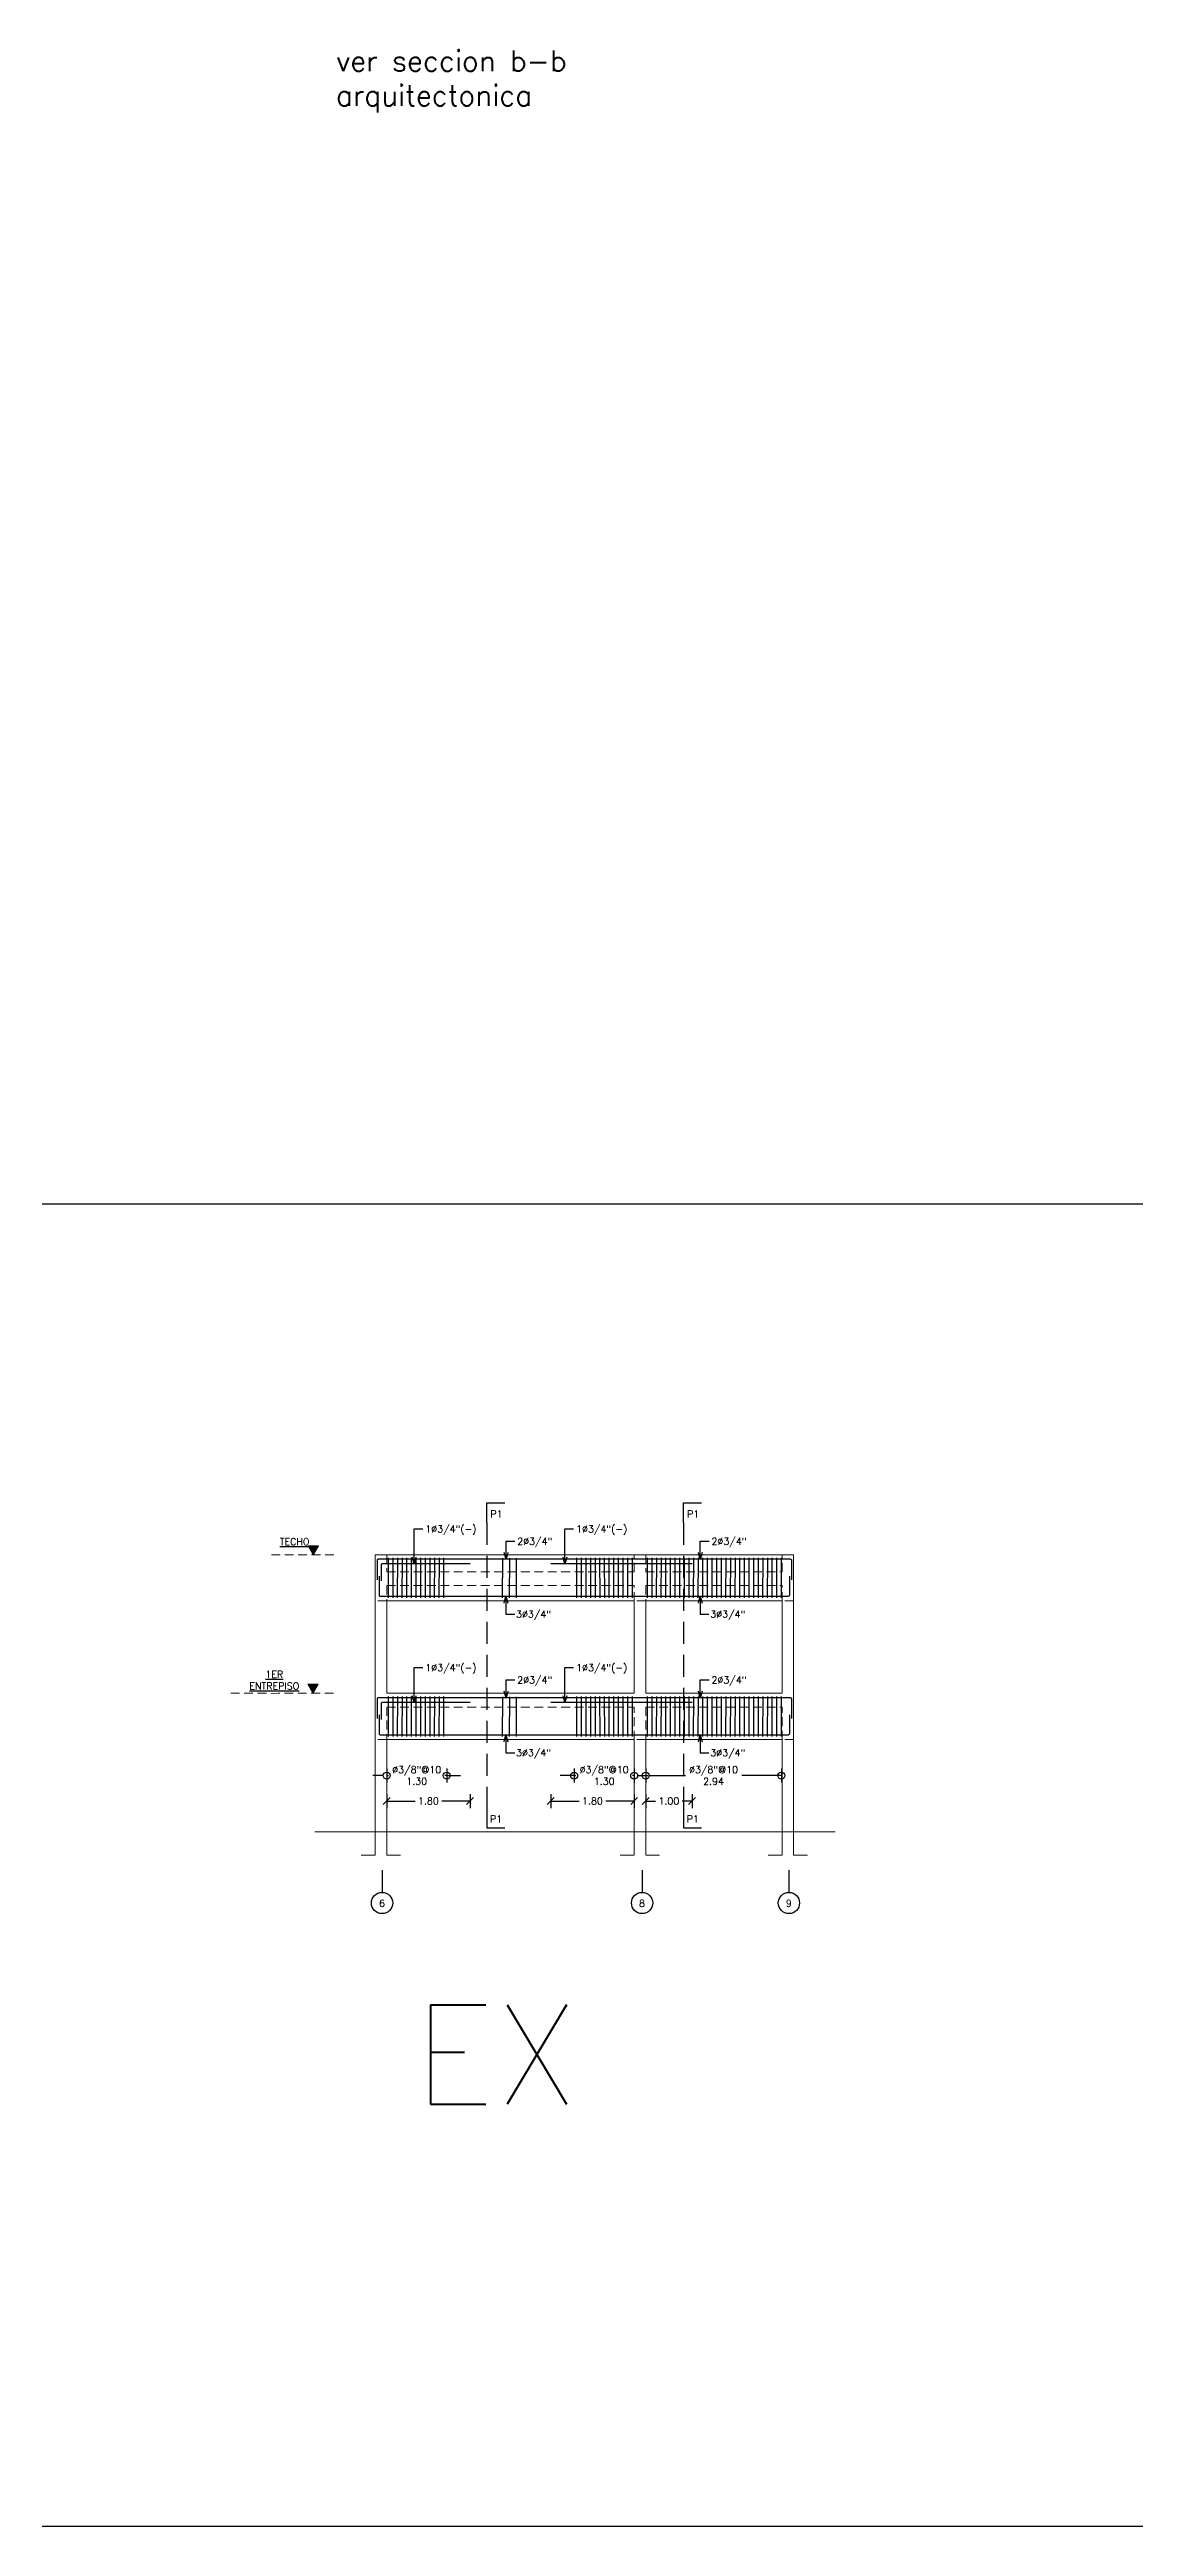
# Model space of a CAD drawing. Header units: metres. Extents: x -44 to 358, y -246 to 48.
# Drawn here: x 72.7 to 96.2, y -168.6 to -115 of the extents above; entities that cross this region are included whole.
import ezdxf

# ---------------------------------------------------------------- set-up
doc = ezdxf.new("R2010")
doc.units = ezdxf.units.M
doc.header["$LTSCALE"] = 0.3
doc.header["$PDMODE"] = 3
for name, pattern in [('CONTINUA', [0]), ('HIDDEN', [9.525, 6.35, -3.175]), ('HIDDEN2', [4.7625, 3.175, -1.5875])]:
    doc.linetypes.add(name, pattern=pattern)
for name, color, linetype in [('001-ACERO', 5, 'Continuous'), ('001-DIMLOSA', 4, 'Continuous'), ('001-DIMTEXTO', 4, 'Continuous'), ('001-EJES', 4, 'Continuous'), ('002-SECCION', 1, 'CONTINUA'), ('ACERO', 5, 'Continuous'), ('DIMPORTICO', 4, 'Continuous'), ('DIMTEXTO', 4, 'Continuous'), ('SECCION', 1, 'Continuous'), ('TEXTO1', 1, 'Continuous'), ('VIGA-LOSA', 1, 'Continuous')]:
    doc.layers.add(name, color=color, linetype=linetype)
doc.layers.add('Losa', color=8, linetype='HIDDEN', lineweight=18)
doc.styles.add('SIMPLEX', font='simplex_.ttf', dxfattribs={"height": 0.2})
doc.styles.add('SMPLEX', font='simplex.shx')
doc.dimstyles.new('BDIM-75', dxfattribs={"dimscale": 0.75, "dimtxt": 0.2, "dimasz": 0.2, "dimexe": 0.2, "dimexo": 0.2, "dimgap": 0.1, "dimtad": 0, "dimtih": 1, "dimtoh": 1, "dimzin": 0, "dimdsep": 46, "dimtxsty": 'SIMPLEX', "dimblk": 'OBLIQUE', "dimcen": 0.2, "dimdle": 0.2, "dimclrd": 4, "dimclre": 4, "dimclrt": 256, "dimadec": 0, "dimazin": 0, "dimtfac": 1, "dimtofl": 0, "dimtmove": 1, "dimatfit": 3, "dimldrblk": 'OPEN30', "dimfxl": 0.15, "dimtfill": 1, "dimtolj": 1, "dimtzin": 0, "dimlwd": -1, "dimlwe": -1, "dimarcsym": 0})
doc.dimstyles.new('DIM-75', dxfattribs={"dimscale": 0.75, "dimtxt": 0.2, "dimasz": 0.2, "dimexe": 0.2, "dimexo": 0.2, "dimgap": 0.1, "dimtad": 0, "dimtih": 1, "dimtoh": 1, "dimzin": 0, "dimdsep": 46, "dimtxsty": 'SMPLEX', "dimblk1": 'OBLIQUE', "dimblk2": 'OBLIQUE', "dimsah": 1, "dimcen": 0.2, "dimclrd": 4, "dimclre": 4, "dimclrt": 4, "dimadec": 0, "dimazin": 0, "dimtfac": 1, "dimtmove": 0, "dimatfit": 3, "dimldrblk": 'OBLIQUE', "dimfxl": 0.2, "dimfxlon": 1, "dimtfill": 1, "dimtolj": 1, "dimtzin": 0, "dimarcsym": 0})

# ---------------------------------------------------------------- blocks, each defined once
blk = doc.blocks.new('A$C2BC87D2B')
at = {"layer": '001-DIMTEXTO', "lineweight": 0}
h = blk.add_hatch(color=4, dxfattribs=at)
h.dxf.hatch_style = 1
h.paths.add_polyline_path([(0, 0), (0.112, 0.194), (-0.112, 0.194)])
at = {"layer": '001-DIMTEXTO', "color": 4, "lineweight": 0, "flags": 128}
blk.add_lwpolyline([(0, 0), (0.112, 0.194), (-0.112, 0.194)], close=True, dxfattribs=at)
blk = doc.blocks.new('*U1591')
at = {"layer": '001-ACERO'}
blk.add_line((-0.001, -0.435), (0.001, 0.428), dxfattribs=at)
blk = doc.blocks.new('*U1592')
at = {"layer": 'VIGA-LOSA', "color": 0, "linetype": 'ByBlock', "lineweight": -2, "transparency": 16777216}
for p in [(0, 0), (0.1, 0), (0.2, 0), (0.3, 0), (0.4, 0), (0.5, 0), (0.6, 0), (0.7, 0), (0.8, 0), (0.9, 0), (1, 0), (1.1, 0), (1.2, 0)]:
    blk.add_blockref('*U1591', p, dxfattribs=at)
blk = doc.blocks.new('_DotBlank')
at = {"color": 0, "linetype": 'ByBlock', "lineweight": -2}
blk.add_line((-0.5, 0), (-1, 0), dxfattribs=at)
blk.add_circle((0, 0), 0.5, dxfattribs=at)
blk = doc.blocks.new('_Origin')
at = {"color": 0, "linetype": 'ByBlock', "lineweight": -2}
blk.add_line((0, 0), (-1, 0), dxfattribs=at)
blk.add_circle((0, 0), 0.5, dxfattribs=at)
blk = doc.blocks.new('*D1593')
at = {"layer": '001-DIMTEXTO', "color": 4, "lineweight": -2, "transparency": 16777216}
for p, q in [((79.966, -152.234), (79.966, -152.534)), ((81.264, -152.234), (81.264, -152.534)), ((79.816, -152.384), (79.666, -152.384)), ((79.966, -152.384), (80.004, -152.384)), ((81.264, -152.384), (81.226, -152.384)), ((81.414, -152.384), (81.564, -152.384))]:
    blk.add_line(p, q, dxfattribs=at)
at = {"layer": 'DEFPOINTS', "color": 0, "transparency": 16777216}
for p in [(79.966, -151.604), (81.264, -151.604), (81.264, -152.384)]:
    blk.add_point(p, dxfattribs=at)
at = {"layer": '001-DIMTEXTO', "color": 4, "lineweight": -2, "transparency": 16777216, "xscale": 0.15, "yscale": 0.15, "zscale": 0.15}
blk.add_blockref('_DotBlank', (79.966, -152.384), dxfattribs=at)
at = {"layer": '001-DIMTEXTO', "color": 4, "lineweight": -2, "transparency": 16777216, "xscale": 0.15, "yscale": 0.15, "zscale": 0.15, "rotation": 180}
blk.add_blockref('_Origin', (81.264, -152.384), dxfattribs=at)
at = {"layer": '001-DIMTEXTO', "color": 4, "transparency": 16777216, "insert": (80.615, -152.384), "char_height": 0.15, "attachment_point": 5, "style": 'SMPLEX'}
blk.add_mtext('\\A1;∅3/8"@10\\P1.30', dxfattribs=at)
blk = doc.blocks.new('_OBLIQUE')
at = {"color": 0, "linetype": 'ByBlock'}
blk.add_line((-0.5, -0.5), (0.5, 0.5), dxfattribs=at)
blk = doc.blocks.new('*U1594')
at = {"layer": '001-ACERO'}
blk.add_line((-0.001, -0.435), (0.001, 0.428), dxfattribs=at)
blk = doc.blocks.new('*U1595')
at = {"layer": 'VIGA-LOSA', "color": 0, "linetype": 'ByBlock', "lineweight": -2, "transparency": 16777216}
for p in [(0, 0), (0.1, 0), (0.2, 0), (0.3, 0), (0.4, 0), (0.5, 0), (0.6, 0), (0.7, 0), (0.8, 0), (0.9, 0), (1, 0), (1.1, 0), (1.2, 0)]:
    blk.add_blockref('*U1594', p, dxfattribs=at)
blk = doc.blocks.new('*D1596')
at = {"layer": '001-DIMTEXTO', "color": 4, "lineweight": -2, "transparency": 16777216}
for p, q in [((84.022, -152.234), (84.022, -152.534)), ((85.319, -152.234), (85.319, -152.534)), ((83.872, -152.384), (83.722, -152.384)), ((84.022, -152.384), (84.06, -152.384)), ((85.319, -152.384), (85.281, -152.384)), ((85.469, -152.384), (85.619, -152.384))]:
    blk.add_line(p, q, dxfattribs=at)
at = {"layer": 'DEFPOINTS', "color": 0, "transparency": 16777216}
for p in [(84.022, -151.604), (85.319, -151.604), (84.022, -152.384)]:
    blk.add_point(p, dxfattribs=at)
at = {"layer": '001-DIMTEXTO', "color": 4, "lineweight": -2, "transparency": 16777216, "xscale": 0.15, "yscale": 0.15, "zscale": 0.15}
blk.add_blockref('_Origin', (84.022, -152.384), dxfattribs=at)
at = {"layer": '001-DIMTEXTO', "color": 4, "lineweight": -2, "transparency": 16777216, "xscale": 0.15, "yscale": 0.15, "zscale": 0.15, "rotation": 180}
blk.add_blockref('_DotBlank', (85.319, -152.384), dxfattribs=at)
at = {"layer": '001-DIMTEXTO', "color": 4, "transparency": 16777216, "insert": (84.67, -152.384), "char_height": 0.15, "attachment_point": 5, "style": 'SMPLEX'}
blk.add_mtext('\\A1;∅3/8"@10\\P1.30', dxfattribs=at)
blk = doc.blocks.new('*U1597')
at = {"layer": '001-ACERO'}
blk.add_line((-0.001, -0.435), (0.001, 0.428), dxfattribs=at)
blk = doc.blocks.new('*U1598')
at = {"layer": 'VIGA-LOSA', "color": 0, "linetype": 'ByBlock', "lineweight": -2, "transparency": 16777216}
for p in [(0, 0), (0.1, 0), (0.2, 0), (0.3, 0), (0.4, 0), (0.5, 0), (0.6, 0), (0.7, 0), (0.8, 0), (0.9, 0), (1, 0), (1.1, 0), (1.2, 0), (1.3, 0), (1.4, 0), (1.5, 0), (1.6, 0), (1.7, 0), (1.8, 0), (1.9, 0), (2, 0), (2.1, 0), (2.2, 0), (2.3, 0), (2.4, 0), (2.5, 0), (2.6, 0), (2.7, 0), (2.8, 0), (2.9, 0)]:
    blk.add_blockref('*U1597', p, dxfattribs=at)
blk = doc.blocks.new('*D1599')
at = {"layer": '001-DIMTEXTO', "color": 4, "lineweight": -2, "transparency": 16777216}
for p, q in [((85.569, -152.234), (85.569, -152.534)), ((88.505, -152.234), (88.505, -152.534)), ((85.719, -152.384), (86.427, -152.384)), ((88.355, -152.384), (87.648, -152.384))]:
    blk.add_line(p, q, dxfattribs=at)
at = {"layer": 'DEFPOINTS', "color": 0, "transparency": 16777216}
for p in [(85.569, -151.604), (88.505, -151.61), (88.505, -152.384)]:
    blk.add_point(p, dxfattribs=at)
at = {"layer": '001-DIMTEXTO', "color": 4, "lineweight": -2, "transparency": 16777216, "xscale": 0.15, "yscale": 0.15, "zscale": 0.15, "rotation": 180}
blk.add_blockref('_DotBlank', (85.569, -152.384), dxfattribs=at)
at = {"layer": '001-DIMTEXTO', "color": 4, "lineweight": -2, "transparency": 16777216, "xscale": 0.15, "yscale": 0.15, "zscale": 0.15}
blk.add_blockref('_Origin', (88.505, -152.384), dxfattribs=at)
at = {"layer": '001-DIMTEXTO', "color": 4, "transparency": 16777216, "insert": (87.037, -152.384), "char_height": 0.15, "attachment_point": 5, "style": 'SMPLEX'}
blk.add_mtext('\\A1;∅3/8"@10\\P2.94', dxfattribs=at)
blk = doc.blocks.new('_Open30')
at = {"color": 0, "lineweight": -2}
for p, q in [((-1, 0.27), (0, 0)), ((0, 0), (-1, -0.27)), ((0, 0), (-1, 0))]:
    blk.add_line(p, q, dxfattribs=at)
blk = doc.blocks.new('*U1600')
at = {"layer": '001-ACERO'}
blk.add_line((-0.001, -0.685), (0.001, 0.175), dxfattribs=at)
blk = doc.blocks.new('*U1601')
at = {"layer": 'VIGA-LOSA', "color": 0, "linetype": 'ByBlock', "lineweight": -2, "transparency": 16777216}
for p in [(0, 0), (0.15, 0), (0.3, 0)]:
    blk.add_blockref('*U1600', p, dxfattribs=at)
blk = doc.blocks.new('*U1602')
at = {"layer": '001-ACERO'}
blk.add_line((-0.001, -0.435), (0.001, 0.428), dxfattribs=at)
blk = doc.blocks.new('*U1603')
at = {"layer": 'VIGA-LOSA', "color": 0, "linetype": 'ByBlock', "lineweight": -2, "transparency": 16777216}
for p in [(0, 0), (0.1, 0), (0.2, 0), (0.3, 0), (0.4, 0), (0.5, 0), (0.6, 0), (0.7, 0), (0.8, 0), (0.9, 0), (1, 0), (1.1, 0), (1.2, 0)]:
    blk.add_blockref('*U1602', p, dxfattribs=at)
blk = doc.blocks.new('*U1606')
at = {"layer": '001-ACERO'}
blk.add_line((-0.001, -0.435), (0.001, 0.428), dxfattribs=at)
blk = doc.blocks.new('*U1607')
at = {"layer": 'VIGA-LOSA', "color": 0, "linetype": 'ByBlock', "lineweight": -2, "transparency": 16777216}
for p in [(0, 0), (0.1, 0), (0.2, 0), (0.3, 0), (0.4, 0), (0.5, 0), (0.6, 0), (0.7, 0), (0.8, 0), (0.9, 0), (1, 0), (1.1, 0), (1.2, 0)]:
    blk.add_blockref('*U1606', p, dxfattribs=at)
blk = doc.blocks.new('*U1608')
at = {"layer": '001-ACERO'}
blk.add_line((-0.001, -0.435), (0.001, 0.428), dxfattribs=at)
blk = doc.blocks.new('*U1609')
at = {"layer": 'VIGA-LOSA', "color": 0, "linetype": 'ByBlock', "lineweight": -2, "transparency": 16777216}
for p in [(0, 0), (0.1, 0), (0.2, 0), (0.3, 0), (0.4, 0), (0.5, 0), (0.6, 0), (0.7, 0), (0.8, 0), (0.9, 0), (1, 0), (1.1, 0), (1.2, 0), (1.3, 0), (1.4, 0), (1.5, 0), (1.6, 0), (1.7, 0), (1.8, 0), (1.9, 0), (2, 0), (2.1, 0), (2.2, 0), (2.3, 0), (2.4, 0), (2.5, 0), (2.6, 0), (2.7, 0), (2.8, 0), (2.9, 0)]:
    blk.add_blockref('*U1608', p, dxfattribs=at)
blk = doc.blocks.new('*U1604')
at = {"layer": '001-ACERO'}
blk.add_line((-0.001, -0.685), (0.001, 0.175), dxfattribs=at)
blk = doc.blocks.new('*U1605')
at = {"layer": 'VIGA-LOSA', "color": 0, "linetype": 'ByBlock', "lineweight": -2, "transparency": 16777216}
for p in [(0, 0), (0.15, 0), (0.3, 0)]:
    blk.add_blockref('*U1604', p, dxfattribs=at)
blk = doc.blocks.new('*D1610')
at = {"layer": '001-DIMTEXTO', "color": 4, "lineweight": -2, "transparency": 16777216}
for p, q in [((79.966, -152.787), (79.966, -153.087)), ((79.966, -152.937), (80.579, -152.937)), ((81.77, -152.937), (81.158, -152.937)), ((81.77, -152.787), (81.77, -153.087))]:
    blk.add_line(p, q, dxfattribs=at)
at = {"layer": 'DEFPOINTS', "color": 0, "transparency": 16777216}
for p in [(79.966, -151.604), (81.77, -151.604), (81.77, -152.937)]:
    blk.add_point(p, dxfattribs=at)
at = {"layer": '001-DIMTEXTO', "color": 4, "lineweight": -2, "transparency": 16777216, "xscale": 0.15, "yscale": 0.15, "zscale": 0.15, "rotation": 180}
blk.add_blockref('_OBLIQUE', (79.966, -152.937), dxfattribs=at)
at = {"layer": '001-DIMTEXTO', "color": 4, "lineweight": -2, "transparency": 16777216, "xscale": 0.15, "yscale": 0.15, "zscale": 0.15}
blk.add_blockref('_OBLIQUE', (81.77, -152.937), dxfattribs=at)
at = {"layer": '001-DIMTEXTO', "color": 4, "transparency": 16777216, "insert": (80.868, -152.937), "char_height": 0.15, "attachment_point": 5, "style": 'SMPLEX', "bg_fill": 3, "box_fill_scale": 1.1, "bg_fill_color": 256, "bg_fill_true_color": 13158600, "bg_fill_transparency": 0}
blk.add_mtext('\\A1;1.80', dxfattribs=at)
blk = doc.blocks.new('*D1611')
at = {"layer": '001-DIMTEXTO', "color": 4, "lineweight": -2, "transparency": 16777216}
for p, q in [((83.515, -152.787), (83.515, -153.087)), ((83.515, -152.937), (84.128, -152.937)), ((85.319, -152.937), (84.706, -152.937)), ((85.319, -152.787), (85.319, -153.087))]:
    blk.add_line(p, q, dxfattribs=at)
at = {"layer": 'DEFPOINTS', "color": 0, "transparency": 16777216}
for p in [(83.515, -151.604), (85.319, -151.604), (85.319, -152.937)]:
    blk.add_point(p, dxfattribs=at)
at = {"layer": '001-DIMTEXTO', "color": 4, "lineweight": -2, "transparency": 16777216, "xscale": 0.15, "yscale": 0.15, "zscale": 0.15, "rotation": 180}
blk.add_blockref('_OBLIQUE', (83.515, -152.937), dxfattribs=at)
at = {"layer": '001-DIMTEXTO', "color": 4, "lineweight": -2, "transparency": 16777216, "xscale": 0.15, "yscale": 0.15, "zscale": 0.15}
blk.add_blockref('_OBLIQUE', (85.319, -152.937), dxfattribs=at)
at = {"layer": '001-DIMTEXTO', "color": 4, "transparency": 16777216, "insert": (84.417, -152.937), "char_height": 0.15, "attachment_point": 5, "style": 'SMPLEX', "bg_fill": 3, "box_fill_scale": 1.1, "bg_fill_color": 256, "bg_fill_true_color": 13158600, "bg_fill_transparency": 0}
blk.add_mtext('\\A1;1.80', dxfattribs=at)
blk = doc.blocks.new('*D1612')
at = {"layer": '001-DIMTEXTO', "color": 4, "lineweight": -2, "transparency": 16777216}
for p, q in [((85.569, -152.787), (85.569, -153.087)), ((85.569, -152.937), (85.781, -152.937)), ((86.572, -152.937), (86.36, -152.937)), ((86.572, -152.787), (86.572, -153.087))]:
    blk.add_line(p, q, dxfattribs=at)
at = {"layer": 'DEFPOINTS', "color": 0, "transparency": 16777216}
for p in [(85.569, -151.604), (86.572, -151.604)]:
    blk.add_point(p, dxfattribs=at)
at = {"layer": '001-DIMTEXTO', "color": 4, "lineweight": -2, "transparency": 16777216, "xscale": 0.15, "yscale": 0.15, "zscale": 0.15, "rotation": 180}
blk.add_blockref('_OBLIQUE', (85.569, -152.937), dxfattribs=at)
at = {"layer": '001-DIMTEXTO', "color": 4, "lineweight": -2, "transparency": 16777216, "xscale": 0.15, "yscale": 0.15, "zscale": 0.15}
blk.add_blockref('_OBLIQUE', (86.572, -152.937), dxfattribs=at)
at = {"layer": '001-DIMTEXTO', "color": 4, "transparency": 16777216, "insert": (86.071, -152.937), "char_height": 0.15, "attachment_point": 5, "style": 'SMPLEX', "bg_fill": 3, "box_fill_scale": 1.1, "bg_fill_color": 256, "bg_fill_true_color": 13158600, "bg_fill_transparency": 0}
blk.add_mtext('\\A1;1.00', dxfattribs=at)
at = {"layer": 'DEFPOINTS', "color": 0, "transparency": 16777216}
blk.add_point((86.572, -152.937), dxfattribs=at)
blk = doc.blocks.new('*U1798')
at = {"color": 8, "linetype": 'HIDDEN2', "ltscale": 0.5}
blk.add_line((0, 2.727), (0, -3.444), dxfattribs=at)
at = {"color": 6, "linetype": 'CONTINUA'}
for points in [[(0, 2.727), (0, 3.158), (0.391, 3.158)], [(0, -3.444), (0, -3.875), (0.391, -3.875)]]:
    blk.add_lwpolyline(points, dxfattribs=at)
at = {"color": 4, "style": 'SMPLEX'}
for tag, p in [('P##', (0.078, 2.84)), ('P#', (0.069, -3.76))]:
    blk.add_attdef(tag, p, '', height=0.15, dxfattribs=at)

msp = doc.modelspace()

# ---------------------------------------------------------------- linework, layer by layer
at = {"layer": '001-EJES', "color": 1, "ltscale": 0.02}
for p, q in [((79.8662314, -154.4336038), (79.8662314, -154.9118178)), ((85.4912314, -154.4336038), (85.4912314, -154.9118178)), ((88.6662314, -154.4336038), (88.6662314, -154.9118178))]:
    msp.add_line(p, q, dxfattribs=at)
at = {"layer": '001-EJES', "color": 1}
for centre in [(79.8662314, -155.1418477), (85.4912314, -155.1418477), (88.6662314, -155.1418477)]:
    msp.add_circle(centre, 0.2300299, dxfattribs=at)
at = {"layer": '002-SECCION', "lineweight": 0}
for p, q in [((79.7162314, -154.1040788), (79.7162314, -147.6040788)), ((79.7162314, -147.6040788), (88.7690305, -147.6040788)), ((88.7690305, -154.1040788), (88.7690305, -147.6040788)), ((79.9662314, -150.6040788), (79.9662314, -148.6040788)), ((79.9662314, -148.6040788), (85.3190305, -148.6040788)), ((85.3190305, -150.6040788), (85.3190305, -148.6040788)), ((85.5690305, -148.6040788), (88.5190305, -148.6040788)), ((85.5690305, -150.6040788), (85.5690305, -148.6040788)), ((88.5190305, -150.6040788), (88.5190305, -148.6040788)), ((79.9662314, -150.6040788), (85.3190305, -150.6040788)), ((85.5690305, -150.6040788), (88.5190305, -150.6040788)), ((79.9662314, -154.1040788), (79.9662314, -151.6040788)), ((79.9662314, -151.6040788), (85.3190305, -151.6040788)), ((85.3190305, -154.1040788), (85.3190305, -151.6040788)), ((85.5690305, -154.1040788), (85.5690305, -151.6040788)), ((85.5690305, -151.6040788), (88.5190305, -151.6040788)), ((88.5190305, -154.1040788), (88.5190305, -151.6040788)), ((79.4162314, -154.1040788), (79.7162314, -154.1040788)), ((79.9662314, -154.1040788), (80.2662314, -154.1040788)), ((85.0190305, -154.1040788), (85.3190305, -154.1040788)), ((85.5690305, -154.1040788), (85.8690305, -154.1040788)), ((88.2190305, -154.1040788), (88.5190305, -154.1040788)), ((88.7690305, -154.1040788), (89.0690305, -154.1040788))]:
    msp.add_line(p, q, dxfattribs=at)
at = {"layer": 'ACERO'}
for points in [[(79.7801932, -147.7040788, 0.4142135624), (79.7601932, -147.7240788), (79.7601932, -148.1468259)], [(88.7050687, -147.7040788, -0.4142135624), (88.7250687, -147.7240788), (88.7250687, -148.1468259)], [(79.8052968, -148.0679802), (79.806793, -148.484551, 0.4073149712), (79.8267874, -148.5040788)], [(88.6799651, -148.0679802), (88.678469, -148.484551, -0.4073149712), (88.6584745, -148.5040788)], [(79.7801932, -150.7040788, 0.4142135624), (79.7601932, -150.7240788), (79.7601932, -151.1468259)], [(79.8052968, -151.0679802), (79.806793, -151.484551, 0.4073149712), (79.8267874, -151.5040788)], [(88.6799651, -151.0679802), (88.678469, -151.484551, -0.4073149712), (88.6584745, -151.5040788)], [(88.7050687, -150.7040788, -0.4142135624), (88.7250687, -150.7240788), (88.7250687, -151.1468259)]]:
    msp.add_lwpolyline(points, format="xyb", dxfattribs=at)
for points in [[(88.7050687, -147.7040788), (79.7801932, -147.7040788)], [(79.8267874, -148.5040788), (88.6584745, -148.5040788)], [(88.7050687, -150.7040788), (79.7801932, -150.7040788)], [(79.8267874, -151.5040788), (88.6584745, -151.5040788)]]:
    msp.add_lwpolyline(points, dxfattribs=at)
at = {"layer": 'ACERO', "color": 6}
for points in [[(79.8674923, -147.8040788, 0.4142135624), (79.8474923, -147.8240788), (79.8474923, -148.1706705)], [(79.8674923, -150.8040788, 0.4142135624), (79.8474923, -150.8240788), (79.8474923, -151.1706705)]]:
    msp.add_lwpolyline(points, format="xyb", dxfattribs=at)
for points in [[(81.7704978, -147.8040788), (79.8674923, -147.8040788)], [(86.5723638, -147.8040788), (83.5147641, -147.8040788)], [(81.7704978, -150.8040788), (79.8674923, -150.8040788)], [(86.5723638, -150.8040788), (83.5147641, -150.8040788)]]:
    msp.add_lwpolyline(points, dxfattribs=at)
at = {"layer": 'DIMTEXTO'}
msp.add_lwpolyline([(-5.0701956, -140.0118319), (167.0422281, -140.0118319), (167.0422281, -168.6345631), (-5.0701956, -168.6345631)], close=True, dxfattribs=at)
at = {"layer": 'Losa', "lineweight": 0, "ltscale": 0.1}
for p, q in [((78.8230329, -147.6040788), (77.4136873, -147.6040788)), ((79.9662314, -147.9743807), (85.3190305, -147.9743807)), ((79.9662314, -148.2743807), (85.3190305, -148.2743807)), ((85.5690305, -147.9743807), (88.5190305, -147.9743807)), ((85.5690305, -148.2743807), (88.5190305, -148.2743807)), ((78.8152116, -150.6040788), (76.5633425, -150.6040788)), ((79.9662314, -150.9040788), (85.3190305, -150.9040788)), ((85.5690305, -150.9040788), (88.5190305, -150.9040788))]:
    msp.add_line(p, q, dxfattribs=at)
for points in [[(79.9662314, -148.2743807), (79.9662314, -148.6040788), (79.7162314, -148.6040788), (79.7162314, -147.9040788)], [(79.9662314, -147.6040788), (79.9662314, -147.9743807)], [(85.3190305, -147.9743807), (85.3190305, -147.6040788)], [(85.5690305, -147.6040788), (85.5690305, -147.9743807)], [(88.5190305, -147.9743807), (88.5190305, -147.6040788)], [(88.7690305, -147.9040788), (88.7690305, -148.6040788), (88.5190305, -148.6040788), (88.5190305, -148.2743807)], [(85.5690305, -148.2743807), (85.5690305, -148.6040788), (85.3190305, -148.6040788), (85.3190305, -148.2743807)], [(79.9662314, -150.9040788), (79.9662314, -151.6040788), (79.7162314, -151.6040788), (79.7162314, -150.9040788)], [(85.5690305, -150.9040788), (85.5690305, -151.6040788), (85.3190305, -151.6040788), (85.3190305, -150.9040788)], [(88.7690305, -150.9040788), (88.7690305, -151.6040788), (88.5190305, -151.6040788), (88.5190305, -150.9040788)]]:
    msp.add_lwpolyline(points, dxfattribs=at)
at = {"layer": 'SECCION', "color": 8, "lineweight": 0, "ltscale": 0.0003}
msp.add_line((78.4134695, -153.6040788), (89.6672199, -153.6040788), dxfattribs=at)

# ---------------------------------------------------------------- block references
msp.add_blockref('*U1798', (82.1315004, -149.6403354)).add_auto_attribs({'P#': 'P1', 'P##': 'P1'})
at = {"layer": 'TEXTO1', "ltscale": 2}
for p in [(78.3787484, -147.6038124), (78.370927, -150.6038124)]:
    msp.add_blockref('A$C2BC87D2B', p, dxfattribs=at)
at = {"layer": 'VIGA-LOSA'}
for name, p in [('*U1603', (80.0043317, -148.1010377)), ('*U1605', (82.4756249, -147.8530065)), ('*U1609', (85.6071307, -148.1010377)), ('*U1592', (80.0043317, -151.1010377)), ('*U1601', (82.4756249, -150.8530065)), ('*U1598', (85.6071307, -151.1010377))]:
    msp.add_blockref(name, p, dxfattribs=at)
at = {"layer": 'VIGA-LOSA', "xscale": -1}
for name, p in [('*U1607', (85.2809302, -148.1010377)), ('*U1595', (85.2809302, -151.1010377))]:
    msp.add_blockref(name, p, dxfattribs=at)

# ---------------------------------------------------------------- texts
at = {"layer": 'DIMPORTICO', "color": 4, "style": 'SMPLEX'}
for s, p in [('1∅3/4"(-)', (80.8012857, -147.1231198)), ('2∅3/4"', (82.7895421, -147.3901443)), ('1∅3/4"(-)', (84.0630703, -147.1231198)), ('2∅3/4"', (86.9920502, -147.3901443)), ('3∅3/4"', (82.76347, -148.9666553)), ('3∅3/4"', (86.9659781, -148.9666553)), ('1∅3/4"(-)', (80.8012857, -150.1231198)), ('1∅3/4"(-)', (84.0630703, -150.1231198)), ('2∅3/4"', (82.7895421, -150.3901443)), ('2∅3/4"', (86.9920502, -150.3901443)), ('3∅3/4"', (82.76347, -151.9666553)), ('3∅3/4"', (86.9659781, -151.9666553))]:
    msp.add_text(s, height=0.15, rotation=360, dxfattribs=at).set_placement(p)
at = {"layer": 'DIMTEXTO', "color": 6, "ltscale": 0.2, "insert": (78.8678787, -115.72421), "char_height": 0.448, "width": 5.775618057, "attachment_point": 4, "style": 'SIMPLEX'}
msp.add_mtext('ver seccion b-b arquitectonica', dxfattribs=at)
at = {"layer": 'DIMTEXTO', "color": 4, "insert": (82.3406985, -158.4205393), "char_height": 2.14629826, "attachment_point": 5, "style": 'SMPLEX'}
msp.add_mtext('EX', dxfattribs=at)

# ---------------------------------------------------------------- dimensions: what is measured, and where the dimension line sits
at = {"layer": '001-DIMTEXTO'}
dim = msp.add_linear_dim(base=(81.2636091, -152.3841377), p1=(79.9662314, -151.6040788), p2=(81.2636091, -151.6040788), text='∅3/8"@10\\P<>', dimstyle='DIM-75', override={"dimblk1": 'DotBlank', "dimblk2": 'Origin', "dimtfill": 0}, dxfattribs=at)
dim.commit()
dim.dimension.update_dxf_attribs({"geometry": '*D1593', "text_midpoint": (80.6149203, -152.3841377), "dimtype": 160})
dim = msp.add_linear_dim(base=(84.0216528, -152.3841377), p1=(85.3190305, -151.6040788), p2=(84.0216528, -151.6040788), angle=180, text='∅3/8"@10\\P<>', dimstyle='DIM-75', override={"dimblk1": 'DotBlank', "dimblk2": 'Origin', "dimtfill": 0}, dxfattribs=at)
dim.commit()
dim.dimension.update_dxf_attribs({"geometry": '*D1596', "text_midpoint": (84.6703416, -152.3841377), "dimtype": 160})
dim = msp.add_linear_dim(base=(88.5054104, -152.3841377), p1=(85.5690305, -151.6040788), p2=(88.5054104, -151.6096581), text='∅3/8"@10\\P<>', dimstyle='DIM-75', override={"dimblk1": 'DotBlank', "dimblk2": 'Origin', "dimtfill": 0}, dxfattribs=at)
dim.commit()
dim.dimension.update_dxf_attribs({"geometry": '*D1599', "text_midpoint": (87.0372204, -152.3841377)})

# ---------------------------------------------------------------- leaders
at = {"layer": '001-DIMLOSA', "lineweight": 0}
for points in [[(80.5593144, -147.8064448), (80.5593144, -147.0428193), (80.748325, -147.0428193)], [(82.5475709, -147.7064448), (82.5475709, -147.3098438), (82.7365815, -147.3098438)], [(83.8210991, -147.8064448), (83.8210991, -147.0428193), (84.0101097, -147.0428193)], [(86.750079, -147.7064448), (86.750079, -147.3098438), (86.9390896, -147.3098438)], [(82.5466371, -148.5038198), (82.5466371, -148.8946928), (82.7356477, -148.8946928)], [(86.7491452, -148.5038198), (86.7491452, -148.8946928), (86.9381558, -148.8946928)], [(80.5593144, -150.8064448), (80.5593144, -150.0428193), (80.748325, -150.0428193)], [(83.8210991, -150.8064448), (83.8210991, -150.0428193), (84.0101097, -150.0428193)], [(82.5475709, -150.7064448), (82.5475709, -150.3098438), (82.7365815, -150.3098438)], [(86.750079, -150.7064448), (86.750079, -150.3098438), (86.9390896, -150.3098438)], [(82.5466371, -151.5038198), (82.5466371, -151.8946928), (82.7356477, -151.8946928)], [(86.7491452, -151.5038198), (86.7491452, -151.8946928), (86.9381558, -151.8946928)]]:
    msp.add_leader(points, dimstyle='BDIM-75', override={"dimgap": 0.1, "dimtad": 0}, dxfattribs=at)

# ---------------------------------------------------------------- next in the draw order: texts
at = {"layer": '001-EJES', "color": 4, "ltscale": 0.02, "insert": (79.8649089, -155.1478224), "char_height": 0.15, "width": 0.15, "attachment_point": 5, "style": 'SMPLEX', "bg_fill": 3, "box_fill_scale": 1.25, "bg_fill_color": 256, "bg_fill_true_color": 13158600, "bg_fill_transparency": 0}
msp.add_mtext('6', dxfattribs=at)
at = {"layer": '001-EJES', "color": 4, "ltscale": 0.02, "char_height": 0.15, "attachment_point": 5, "style": 'SMPLEX', "bg_fill": 3, "box_fill_scale": 1.25, "bg_fill_color": 256, "bg_fill_true_color": 13158600, "bg_fill_transparency": 0}
for s, insert in [('8', (85.4899089, -155.1478224)), ('9', (88.6649089, -155.1478224))]:
    msp.add_mtext(s, dxfattribs=dict(at, insert=insert))
at = {"layer": 'TEXTO1', "color": 4, "char_height": 0.15, "width": 0.009586963, "attachment_point": 5, "style": 'SMPLEX', "bg_fill": 2}
for s, insert in [('\\A1;{\\LTECHO }', (77.9735021, -147.3202138)), ('\\A1;{\\L1ER ENTREPISO}', (77.5348447, -150.3202138))]:
    msp.add_mtext(s, dxfattribs=dict(at, insert=insert))

# ---------------------------------------------------------------- next in the draw order: dimensions: what is measured, and where the dimension line sits
at = {"layer": '001-DIMTEXTO'}
for base, p1, p2, picture, middle in [((81.7704978, -152.9370437), (79.9662314, -151.6040788), (81.7704978, -151.6040788), '*D1610', (80.8683646, -152.9370437)), ((85.3190305, -152.9370437), (83.5147641, -151.6040788), (85.3190305, -151.6040788), '*D1611', (84.4168973, -152.9370437))]:
    dim = msp.add_linear_dim(base=base, p1=p1, p2=p2, dimstyle='DIM-75', dxfattribs=at)
    dim.commit()
    dim.dimension.update_dxf_attribs({"geometry": picture, "text_midpoint": middle})

# ---------------------------------------------------------------- next in the draw order: dimensions: what is measured, and where the dimension line sits
dim = msp.add_linear_dim(base=(86.5723638, -152.9370437), p1=(85.5690305, -151.6040788), p2=(86.5723638, -151.6040788), dimstyle='DIM-75', dxfattribs=at)
dim.commit()
dim.dimension.update_dxf_attribs({"geometry": '*D1612', "text_midpoint": (86.0706971, -152.9370437)})

# ---------------------------------------------------------------- next in the draw order: block references
msp.add_blockref('*U1798', (86.3860947, -149.6403354)).add_auto_attribs({'P#': 'P1', 'P##': 'P1'})

doc.saveas('drawing.dxf')
